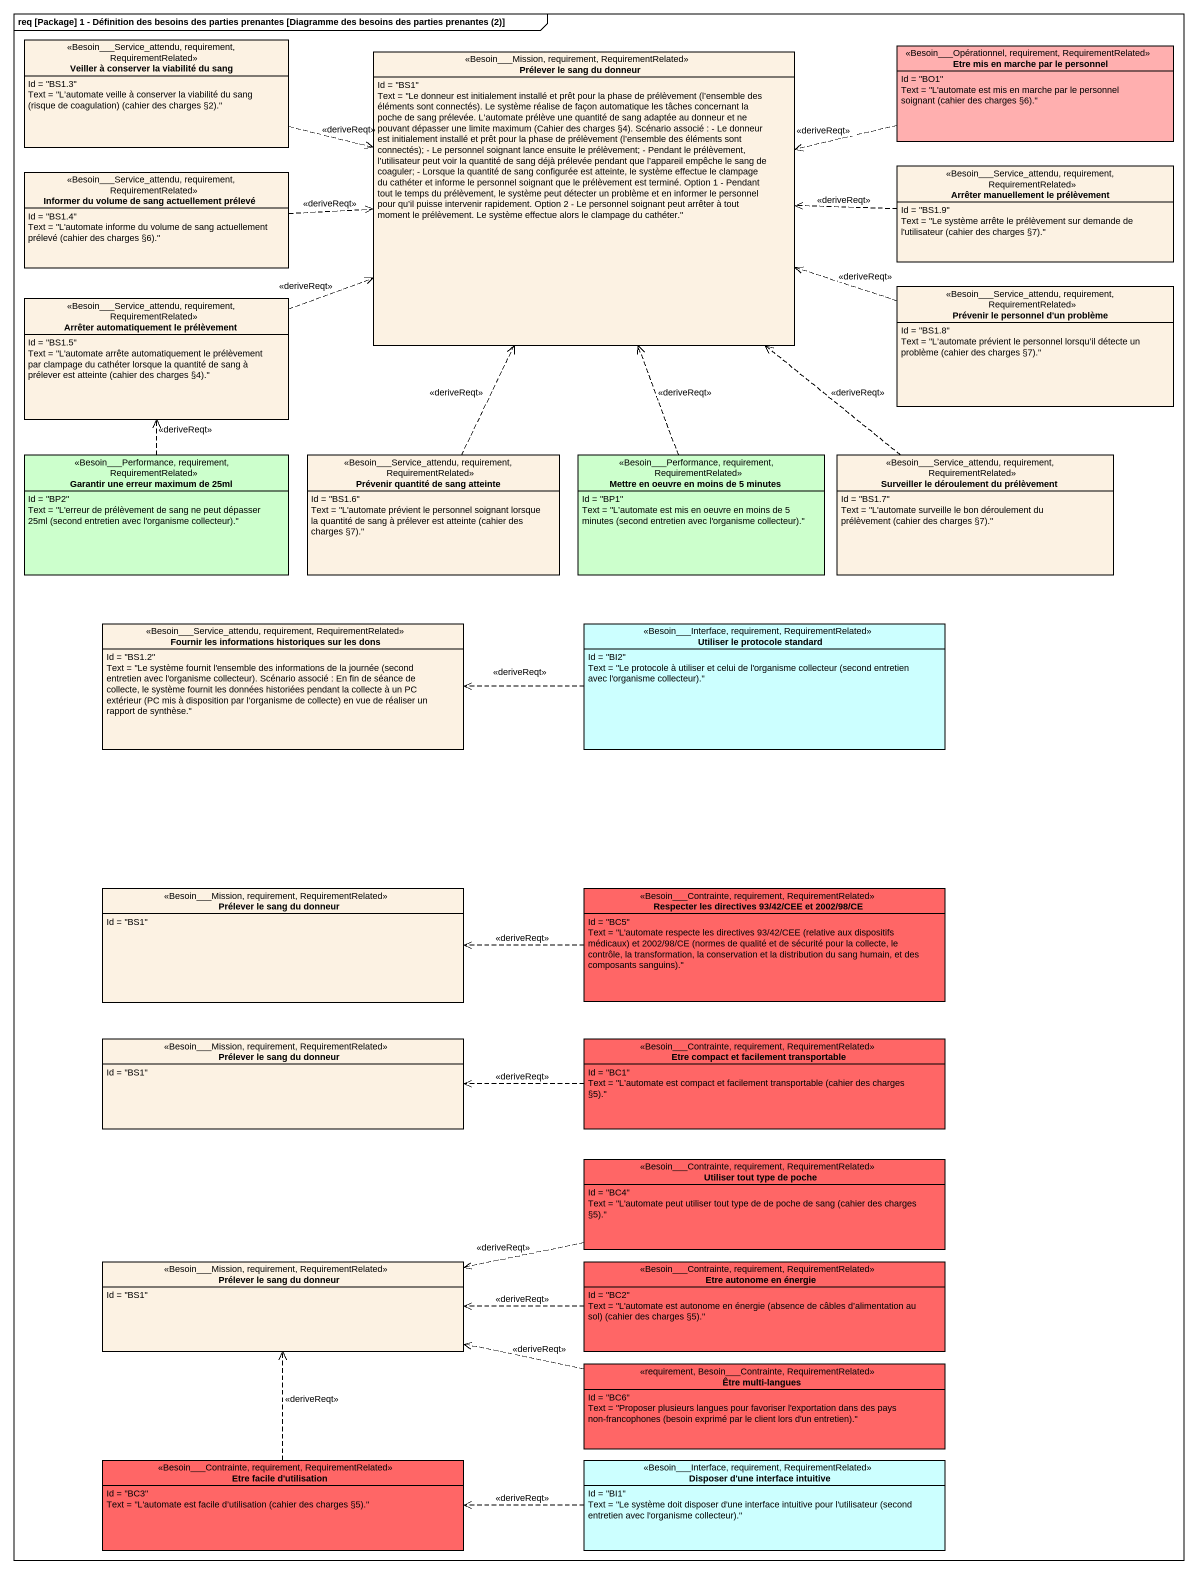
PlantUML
@startuml
mainframe req [Package] 1 - Définition des besoins des parties prenantes [Diagramme des besoins des parties prenantes (2)]
hide circle
hide empty members
class "Veiller à conserver la viabilité du sang" as Veiller_à_conserver_la <<Besoin___Service_attendu, requirement, RequirementRelated>> {
  Id = "BS1.3"
  {field} Text = "L’automate veille à conserver la viabilité du sang (risque de coagulation) (cahier des charges §2)."
}
class "Prélever le sang du donneur" as Prélever_le_sang_du_donneur <<Besoin___Mission, requirement, RequirementRelated>> {
  Id = "BS1"
  {field} Text = "Le donneur est initialement installé et prêt pour la phase de prélèvement (l’ensemble des éléments sont connectés). Le système réalise de façon automatique les tâches concernant la poche de sang prélevée. L’automate prélève une quantité de sang adaptée au donneur et ne pouvant dépasser une limite maximum (Cahier des charges §4). Scénario associé : - Le donneur est initialement installé et prêt pour la phase de prélèvement (l’ensemble des éléments sont connectés); - Le personnel soignant lance ensuite le prélèvement; - Pendant le prélèvement, l’utilisateur peut voir la quantité de sang déjà prélevée pendant que l’appareil empêche le sang de coaguler; - Lorsque la quantité de sang configurée est atteinte, le système effectue le clampage du cathéter et informe le personnel soignant que le prélèvement est terminé. Option 1 - Pendant tout le temps du prélèvement, le système peut détecter un problème et en informer le personnel pour qu’il puisse intervenir rapidement. Option 2 - Le personnel soignant peut arrêter à tout moment le prélèvement. Le système effectue alors le clampage du cathéter."
}
class "Etre mis en marche par le personnel" as Etre_mis_en_marche_par_le <<Besoin___Opérationnel, requirement, RequirementRelated>> #FFAFAF {
  Id = "BO1"
  {field} Text = "L'automate est mis en marche par le personnel soignant (cahier des charges §6)."
}
class "Informer du volume de sang actuellement prélevé" as Informer_du_volume_de_sang <<Besoin___Service_attendu, requirement, RequirementRelated>> {
  Id = "BS1.4"
  {field} Text = "L'automate informe du volume de sang actuellement prélevé (cahier des charges §6)."
}
class "Arrêter manuellement le prélèvement" as Arrêter_manuellement_le <<Besoin___Service_attendu, requirement, RequirementRelated>> {
  Id = "BS1.9"
  {field} Text = "Le système arrête le prélèvement sur demande de l'utilisateur (cahier des charges §7)."
}
class "Prévenir le personnel d'un problème" as Prévenir_le_personnel_d_un <<Besoin___Service_attendu, requirement, RequirementRelated>> {
  Id = "BS1.8"
  {field} Text = "L’automate prévient le personnel lorsqu’il détecte un problème (cahier des charges §7)."
}
class "Arrêter automatiquement le prélèvement" as Arrêter_automatiquement_le <<Besoin___Service_attendu, requirement, RequirementRelated>> {
  Id = "BS1.5"
  {field} Text = "L'automate arrête automatiquement le prélèvement par clampage du cathéter lorsque la quantité de sang à prélever est atteinte (cahier des charges §4)."
}
class "Garantir une erreur maximum de 25ml" as Garantir_une_erreur_maximum <<Besoin___Performance, requirement, RequirementRelated>> #CCFFCC {
  Id = "BP2"
  {field} Text = "L'erreur de prélèvement de sang ne peut dépasser 25ml (second entretien avec l'organisme collecteur)."
}
class "Prévenir quantité de sang atteinte" as Prévenir_quantité_de_sang <<Besoin___Service_attendu, requirement, RequirementRelated>> {
  Id = "BS1.6"
  {field} Text = "L'automate prévient le personnel soignant lorsque la quantité de sang à prélever est atteinte (cahier des charges §7)."
}
class "Mettre en oeuvre en moins de 5 minutes" as Mettre_en_oeuvre_en_moins <<Besoin___Performance, requirement, RequirementRelated>> #CCFFCC {
  Id = "BP1"
  {field} Text = "L’automate est mis en oeuvre en moins de 5 minutes (second entretien avec l'organisme collecteur)."
}
class "Surveiller le déroulement du prélèvement" as Surveiller_le_déroulement <<Besoin___Service_attendu, requirement, RequirementRelated>> {
  Id = "BS1.7"
  {field} Text = "L'automate surveille le bon déroulement du prélèvement (cahier des charges §7)."
}
class "Fournir les informations historiques sur les dons" as Fournir_les_informations <<Besoin___Service_attendu, requirement, RequirementRelated>> {
  Id = "BS1.2"
  {field} Text = "Le système fournit l'ensemble des informations de la journée (second entretien avec l'organisme collecteur). Scénario associé : En fin de séance de collecte, le système fournit les données historiées pendant la collecte à un PC extérieur (PC mis à disposition par l’organisme de collecte) en vue de réaliser un rapport de synthèse."
}
class "Utiliser le protocole standard" as Utiliser_le_protocole <<Besoin___Interface, requirement, RequirementRelated>> #CCFFFF {
  Id = "BI2"
  {field} Text = "Le protocole à utiliser et celui de l'organisme collecteur (second entretien avec l'organisme collecteur)."
}
class "Prélever le sang du donneur" as Prélever_le_sang_du_donneur_2 <<Besoin___Mission, requirement, RequirementRelated>> {
  Id = "BS1"
}
class "Respecter les directives 93/42/CEE et 2002/98/CE" as Respecter_les_directives_93 <<Besoin___Contrainte, requirement, RequirementRelated>> #FF6666 {
  Id = "BC5"
  {field} Text = "L'automate respecte les directives 93/42/CEE (relative aux dispositifs médicaux) et 2002/98/CE (normes de qualité et de sécurité pour la collecte, le contrôle, la transformation, la conservation et la distribution du sang humain, et des composants sanguins)."
}
class "Prélever le sang du donneur" as Prélever_le_sang_du_donneur_3 <<Besoin___Mission, requirement, RequirementRelated>> {
  Id = "BS1"
}
class "Etre compact et facilement transportable" as Etre_compact_et_facilement <<Besoin___Contrainte, requirement, RequirementRelated>> #FF6666 {
  Id = "BC1"
  {field} Text = "L’automate est compact et facilement transportable (cahier des charges §5)."
}
class "Utiliser tout type de poche" as Utiliser_tout_type_de_poche <<Besoin___Contrainte, requirement, RequirementRelated>> #FF6666 {
  Id = "BC4"
  {field} Text = "L'automate peut utiliser tout type de de poche de sang (cahier des charges §5)."
}
class "Prélever le sang du donneur" as Prélever_le_sang_du_donneur_4 <<Besoin___Mission, requirement, RequirementRelated>> {
  Id = "BS1"
}
class "Etre autonome en énergie" as Etre_autonome_en_énergie <<Besoin___Contrainte, requirement, RequirementRelated>> #FF6666 {
  Id = "BC2"
  {field} Text = "L'automate est autonome en énergie (absence de câbles d’alimentation au sol) (cahier des charges §5)."
}
class "Être multi-langues" as Être_multi_langues <<requirement, Besoin___Contrainte, RequirementRelated>> #FF6666 {
  Id = "BC6"
  {field} Text = "Proposer plusieurs langues pour favoriser l'exportation dans des pays non-francophones (besoin exprimé par le client lors d'un entretien)."
}
class "Etre facile d'utilisation" as Etre_facile_d_utilisation <<Besoin___Contrainte, requirement, RequirementRelated>> #FF6666 {
  Id = "BC3"
  {field} Text = "L'automate est facile d’utilisation (cahier des charges §5)."
}
class "Disposer d'une interface intuitive" as Disposer_d_une_interface <<Besoin___Interface, requirement, RequirementRelated>> #CCFFFF {
  Id = "BI1"
  {field} Text = "Le système doit disposer d'une interface intuitive pour l'utilisateur (second entretien avec l'organisme collecteur)."
}
Veiller_à_conserver_la .right.> Prélever_le_sang_du_donneur : <<deriveReqt>>
Etre_mis_en_marche_par_le .left.> Prélever_le_sang_du_donneur : <<deriveReqt>>
Informer_du_volume_de_sang .right.> Prélever_le_sang_du_donneur : <<deriveReqt>>
Arrêter_manuellement_le .left.> Prélever_le_sang_du_donneur : <<deriveReqt>>
Prévenir_le_personnel_d_un .left.> Prélever_le_sang_du_donneur : <<deriveReqt>>
Arrêter_automatiquement_le .right.> Prélever_le_sang_du_donneur : <<deriveReqt>>
Garantir_une_erreur_maximum .up.> Arrêter_automatiquement_le : <<deriveReqt>>
Prévenir_quantité_de_sang .up.> Prélever_le_sang_du_donneur : <<deriveReqt>>
Mettre_en_oeuvre_en_moins .up.> Prélever_le_sang_du_donneur : <<deriveReqt>>
Surveiller_le_déroulement .up.> Prélever_le_sang_du_donneur : <<deriveReqt>>
Utiliser_le_protocole .left.> Fournir_les_informations : <<deriveReqt>>
Respecter_les_directives_93 .left.> Prélever_le_sang_du_donneur_2 : <<deriveReqt>>
Etre_compact_et_facilement .left.> Prélever_le_sang_du_donneur_3 : <<deriveReqt>>
Utiliser_tout_type_de_poche .left.> Prélever_le_sang_du_donneur_4 : <<deriveReqt>>
Etre_autonome_en_énergie .left.> Prélever_le_sang_du_donneur_4 : <<deriveReqt>>
Être_multi_langues .left.> Prélever_le_sang_du_donneur_4 : <<deriveReqt>>
Etre_facile_d_utilisation .up.> Prélever_le_sang_du_donneur_4 : <<deriveReqt>>
Disposer_d_une_interface .left.> Etre_facile_d_utilisation : <<deriveReqt>>
@enduml
